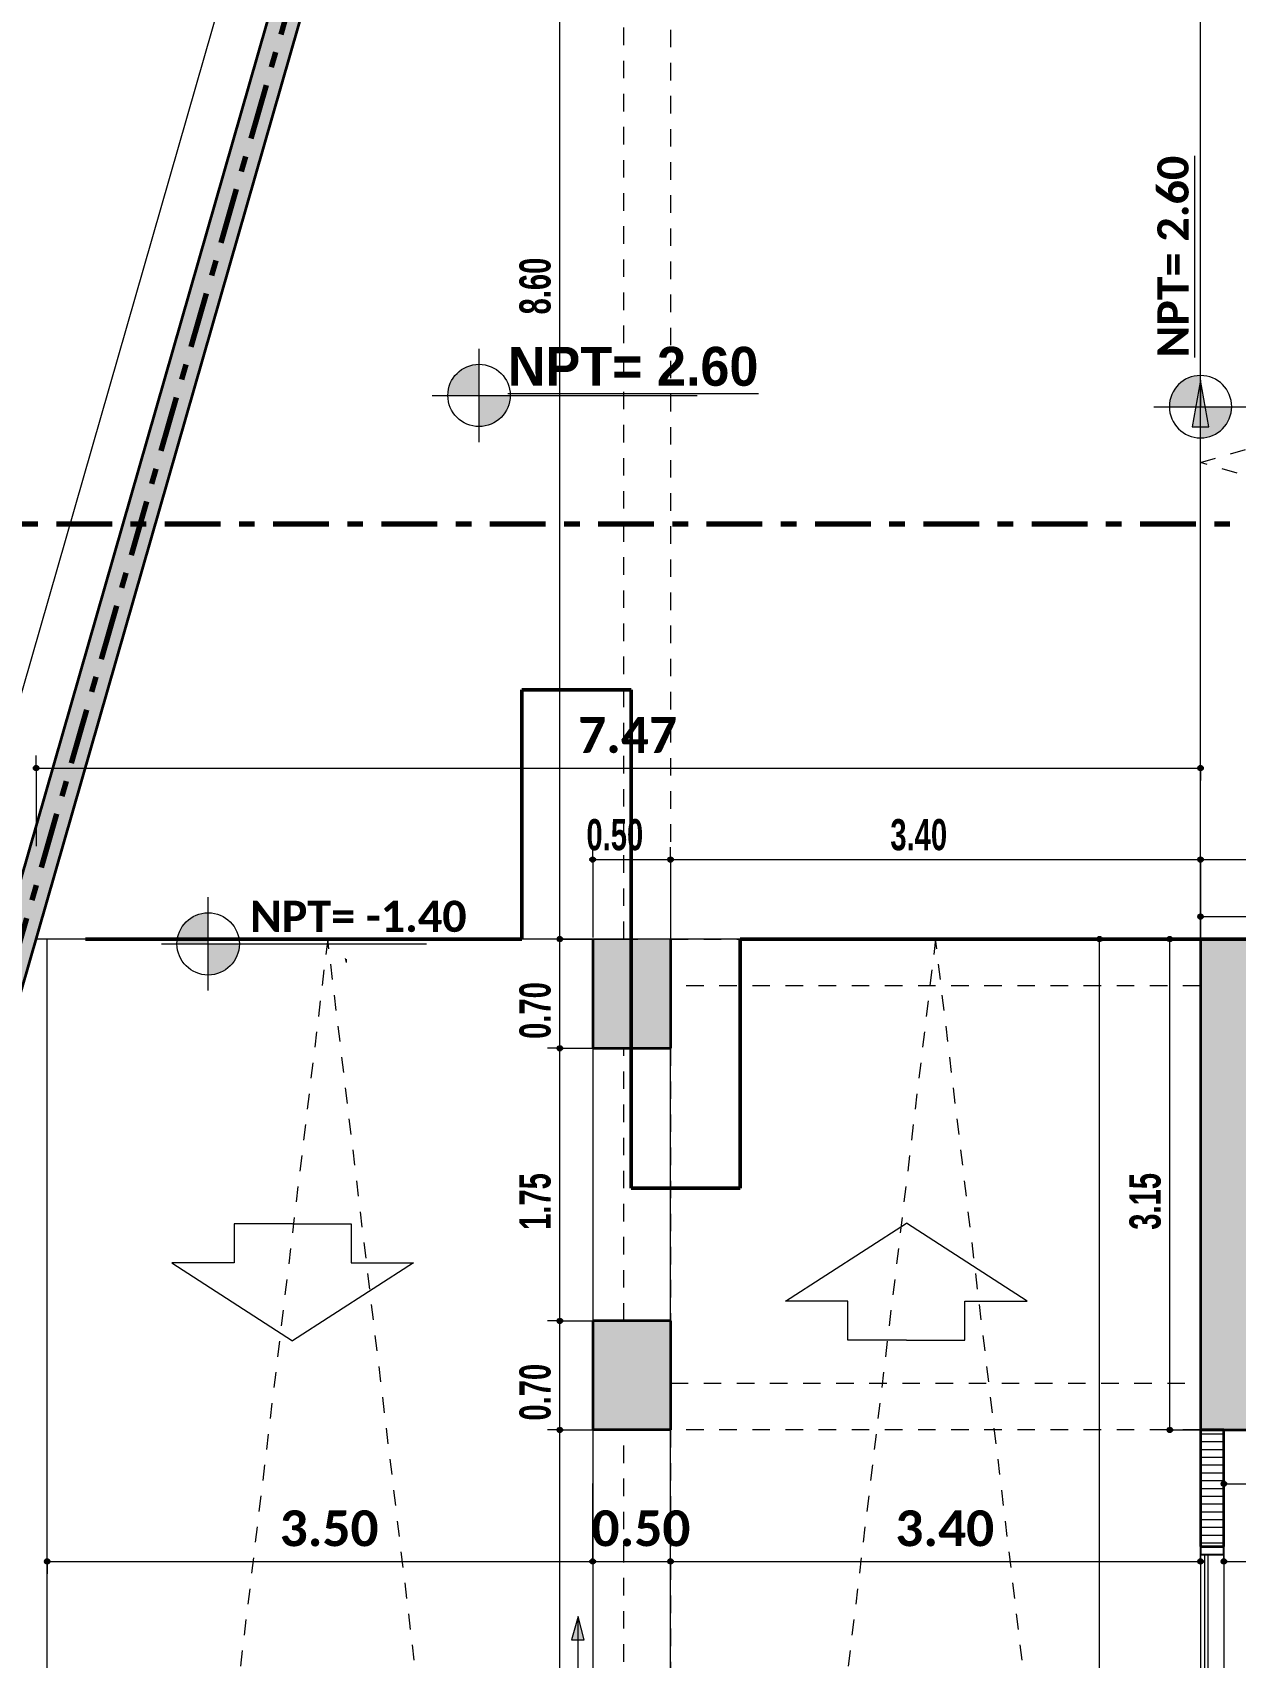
# Model space of a CAD drawing. Header units: metres. Extents: x -144 to 1000, y -717 to 29.
# Drawn here: x 218.3 to 226.02, y -561.88 to -551.45 of the extents above; entities that cross this region are included whole.
import ezdxf

# ---------------------------------------------------------------- set-up
doc = ezdxf.new("R2010")
doc.units = ezdxf.units.M
for name, pattern in [('Basculante', [0.11625, 0.075, -0.04125]), ('basculante modificado', [0.18, 0.1125, -0.0675]), ('Dash Dot 3_16_', [0.595313, 0.357187, -0.119063, 0, -0.119063])]:
    doc.linetypes.add(name, pattern=pattern)
doc.layers.get('0').update_dxf_attribs({"color": 1})
for name, color, linetype, lineweight in [('A-ANNO-DIMS', 1, 'Continuous', 9), ('A-DETL', 1, 'Continuous', 9), ('A-DETL-GENF', 1, 'Continuous', 9), ('A-DETL-THIN', 1, 'Continuous', 9), ('A-FLOR', 2, 'Continuous', 9), ('A-GLAZ-CURT', 1, 'Continuous', 9), ('A-GLAZ-CWMG', 1, 'Continuous', 9), ('A-WALL', 4, 'Continuous', 9), ('G-ANNO-DIMS', 1, 'Continuous', 9), ('G-ANNO-SYMB', 1, 'Continuous', 9), ('S-COLS', 7, 'Continuous', 9)]:
    doc.layers.add(name, color=color, linetype=linetype, lineweight=lineweight)
doc.layers.add('A-WALL-PATT', color=7, linetype='Continuous', lineweight=35, true_color=0x9c9c9c)
doc.styles.add('Britannic Bold_B', font='', dxfattribs={"width": 0.7})
doc.styles.add('Britannic Bold_B_3', font='', dxfattribs={"width": 0.7})
doc.styles.add('Calibri_B', font='calibrib.ttf', dxfattribs={"height": 0.165})
doc.styles.add('Calibri_B_8', font='calibrib.ttf', dxfattribs={"height": 0.9})
doc.styles.get('Britannic Bold_B').set_extended_font_data('Britannic Bold', bold=True)
doc.styles.get('Britannic Bold_B_3').set_extended_font_data('Britannic Bold', bold=True)

# ---------------------------------------------------------------- blocks, each defined once
blk = doc.blocks.new('W')
at = {"layer": 'A-ANNO-DIMS', "lineweight": 25, "true_color": 0x004080}
h = blk.add_hatch(color=156, dxfattribs=at)
edge = h.paths.add_edge_path()
edge.add_arc((215.828, -494.658), 0.015, 0, 360)
h = blk.add_hatch(color=156, dxfattribs=at)
edge = h.paths.add_edge_path()
edge.add_arc((223.299, -494.658), 0.015, 0, 360)
at = {"layer": 'A-ANNO-DIMS', "lineweight": 25, "true_color": 0x00592d}
h = blk.add_hatch(color=118, dxfattribs=at)
edge = h.paths.add_edge_path()
edge.add_arc((219.399, -495.245), 0.015, 0, 360)
h = blk.add_hatch(color=118, dxfattribs=at)
edge = h.paths.add_edge_path()
edge.add_arc((219.899, -495.245), 0.015, 0, 360)
h = blk.add_hatch(color=118, dxfattribs=at)
edge = h.paths.add_edge_path()
edge.add_arc((219.899, -495.245), 0.015, 0, 360)
h = blk.add_hatch(color=118, dxfattribs=at)
edge = h.paths.add_edge_path()
edge.add_arc((223.299, -495.245), 0.015, 0, 360)
h = blk.add_hatch(color=118, dxfattribs=at)
edge = h.paths.add_edge_path()
edge.add_arc((223.299, -495.245), 0.015, 0, 360)
at = {"layer": 'A-ANNO-DIMS', "lineweight": 25, "true_color": 0x004080}
h = blk.add_hatch(color=156, dxfattribs=at)
edge = h.paths.add_edge_path()
edge.add_arc((223.299, -495.611), 0.015, 0, 360)
at = {"layer": 'A-ANNO-DIMS', "lineweight": 25, "true_color": 0x00592d}
h = blk.add_hatch(color=118, dxfattribs=at)
edge = h.paths.add_edge_path()
edge.add_arc((219.189, -495.755), 0.015, 0, 360)
h = blk.add_hatch(color=118, dxfattribs=at)
edge = h.paths.add_edge_path()
edge.add_arc((219.189, -495.755), 0.015, 0, 360)
at = {"layer": 'A-ANNO-DIMS', "lineweight": 25, "true_color": 0x004080}
h = blk.add_hatch(color=156, dxfattribs=at)
edge = h.paths.add_edge_path()
edge.add_arc((222.65, -495.755), 0.015, 0, 360)
at = {"layer": 'A-ANNO-DIMS', "lineweight": 25, "true_color": 0x00592d}
h = blk.add_hatch(color=118, dxfattribs=at)
edge = h.paths.add_edge_path()
edge.add_arc((223.103, -495.755), 0.015, 0, 360)
h = blk.add_hatch(color=118, dxfattribs=at)
edge = h.paths.add_edge_path()
edge.add_arc((219.189, -496.456), 0.015, 0, 360)
h = blk.add_hatch(color=118, dxfattribs=at)
edge = h.paths.add_edge_path()
edge.add_arc((219.189, -496.456), 0.015, 0, 360)
h = blk.add_hatch(color=118, dxfattribs=at)
edge = h.paths.add_edge_path()
edge.add_arc((219.189, -498.206), 0.015, 0, 360)
h = blk.add_hatch(color=118, dxfattribs=at)
edge = h.paths.add_edge_path()
edge.add_arc((219.189, -498.206), 0.015, 0, 360)
h = blk.add_hatch(color=118, dxfattribs=at)
edge = h.paths.add_edge_path()
edge.add_arc((219.189, -498.906), 0.015, 0, 360)
h = blk.add_hatch(color=118, dxfattribs=at)
edge = h.paths.add_edge_path()
edge.add_arc((219.189, -498.906), 0.015, 0, 360)
h = blk.add_hatch(color=118, dxfattribs=at)
edge = h.paths.add_edge_path()
edge.add_arc((223.103, -498.906), 0.015, 0, 360)
at = {"layer": 'A-ANNO-DIMS', "lineweight": 25}
h = blk.add_hatch(color=256, dxfattribs=at)
edge = h.paths.add_edge_path()
edge.add_arc((223.449, -499.251), 0.015, 0, 360)
at = {"layer": 'A-ANNO-DIMS', "lineweight": 25, "true_color": 0x004080}
h = blk.add_hatch(color=156, dxfattribs=at)
edge = h.paths.add_edge_path()
edge.add_arc((215.899, -499.75), 0.015, 0, 360)
h = blk.add_hatch(color=156, dxfattribs=at)
edge = h.paths.add_edge_path()
edge.add_arc((219.399, -499.75), 0.015, 0, 360)
h = blk.add_hatch(color=156, dxfattribs=at)
edge = h.paths.add_edge_path()
edge.add_arc((219.399, -499.75), 0.015, 0, 360)
h = blk.add_hatch(color=156, dxfattribs=at)
edge = h.paths.add_edge_path()
edge.add_arc((219.899, -499.75), 0.015, 0, 360)
h = blk.add_hatch(color=156, dxfattribs=at)
edge = h.paths.add_edge_path()
edge.add_arc((219.899, -499.75), 0.015, 0, 360)
h = blk.add_hatch(color=156, dxfattribs=at)
edge = h.paths.add_edge_path()
edge.add_arc((223.299, -499.75), 0.015, 0, 360)
at = {"layer": 'A-ANNO-DIMS', "lineweight": 25}
h = blk.add_hatch(color=256, dxfattribs=at)
edge = h.paths.add_edge_path()
edge.add_arc((223.449, -499.75), 0.015, 0, 360)
at = {"layer": 'A-WALL-PATT', "true_color": 0x747474}
for points in [[(215.828, -495.755), (218.69, -485.798), (218.473, -485.826), (215.62, -495.755)], [(212.266, -508.149), (215.828, -495.755), (215.62, -495.755), (212.074, -508.094)]]:
    blk.add_hatch(color=8, dxfattribs=at).paths.add_polyline_path(points)
at = {"layer": 'G-ANNO-DIMS'}
h = blk.add_hatch(color=256, dxfattribs=at)
edge = h.paths.add_edge_path()
edge.add_line((218.67, -492.266), (218.47, -492.266))
edge.add_arc((218.67, -492.266), 0.2, 90, 180, ccw=False)
edge.add_line((218.67, -492.066), (218.67, -492.266))
at = {"layer": 'G-ANNO-DIMS', "extrusion": (0, 0, -1)}
h = blk.add_hatch(color=256, dxfattribs=at)
edge = h.paths.add_edge_path()
edge.add_line((-223.299, -492.338), (-223.299, -492.138))
edge.add_arc((-223.299, -492.338), 0.2, 360, 450, ccw=False)
edge.add_line((-223.099, -492.338), (-223.299, -492.338))
at = {"layer": 'G-ANNO-DIMS', "true_color": 0x0000ff}
blk.add_hatch(color=5, dxfattribs=at).paths.add_polyline_path([(223.299, -492.168), (223.246, -492.468), (223.352, -492.468)])
at = {"layer": 'G-ANNO-DIMS'}
h = blk.add_hatch(color=256, dxfattribs=at)
edge = h.paths.add_edge_path()
edge.add_line((218.67, -492.266), (218.87, -492.266))
edge.add_arc((218.67, -492.266), 0.2, 270, 360, ccw=False)
edge.add_line((218.67, -492.466), (218.67, -492.266))
at = {"layer": 'G-ANNO-DIMS', "extrusion": (0, 0, -1)}
h = blk.add_hatch(color=256, dxfattribs=at)
edge = h.paths.add_edge_path()
edge.add_line((-223.299, -492.338), (-223.299, -492.538))
edge.add_arc((-223.299, -492.338), 0.2, 180, 270, ccw=False)
edge.add_line((-223.499, -492.338), (-223.299, -492.338))
at = {"layer": 'G-ANNO-DIMS'}
h = blk.add_hatch(color=256, dxfattribs=at)
edge = h.paths.add_edge_path()
edge.add_line((216.932, -495.786), (216.732, -495.786))
edge.add_arc((216.932, -495.786), 0.2, 90, 180, ccw=False)
edge.add_line((216.932, -495.586), (216.932, -495.786))
h = blk.add_hatch(color=256, dxfattribs=at)
edge = h.paths.add_edge_path()
edge.add_line((216.932, -495.786), (217.132, -495.786))
edge.add_arc((216.932, -495.786), 0.2, 270, 360, ccw=False)
edge.add_line((216.932, -495.986), (216.932, -495.786))
blk.add_hatch(color=256, dxfattribs=at).paths.add_polyline_path([(219.305, -500.103), (219.264, -500.253), (219.345, -500.253)])
at = {"layer": 'S-COLS', "true_color": 0x5b5b5b}
h = blk.add_hatch(color=251, dxfattribs=at)
h.paths.add_polyline_path([(219.399, -506.606), (219.899, -506.606), (219.899, -505.706), (219.399, -505.706), (219.399, -506.241)])
h.paths.add_polyline_path([(237.699, -506.606), (237.699, -505.706), (237.199, -505.706), (237.199, -506.606)])
h.paths.add_polyline_path([(227.249, -506.606), (227.599, -506.606), (227.599, -505.706), (227.099, -505.706), (227.099, -506.606)])
h.paths.add_polyline_path([(227.099, -498.906), (227.599, -498.906), (227.599, -498.006), (227.099, -498.006), (227.099, -498.906)])
h.paths.add_polyline_path([(219.899, -498.906), (219.899, -498.206), (219.399, -498.206), (219.399, -498.906)])
h.paths.add_polyline_path([(237.299, -498.906), (237.699, -498.905), (237.699, -498.206), (237.299, -498.206), (237.299, -498.905)])
h.paths.add_polyline_path([(225.299, -498.906), (225.299, -498.906), (225.299, -498.406), (223.599, -498.406), (223.599, -496.256), (225.299, -496.256), (225.299, -495.756), (223.299, -495.756), (223.299, -498.906)])
h.paths.add_polyline_path([(233.899, -498.906), (233.899, -495.756), (233.399, -495.756), (233.399, -498.906), (233.899, -498.906)])
h.paths.add_polyline_path([(227.599, -496.656), (227.599, -495.756), (227.099, -495.756), (227.099, -496.656)])
h.paths.add_polyline_path([(219.399, -496.456), (219.899, -496.456), (219.899, -495.755), (219.399, -495.755)])
h.paths.add_polyline_path([(237.299, -496.456), (237.699, -496.456), (237.699, -495.755), (237.299, -495.756)])
h.paths.add_polyline_path([(237.199, -487.756), (237.699, -487.756), (237.699, -486.856), (237.199, -486.856)])
at = {"layer": 'A-ANNO-DIMS', "color": 5, "true_color": 0x0000ff}
blk.add_line((211.222, -509.877), (218.203, -485.586), dxfattribs=at)
at = {"layer": 'A-ANNO-DIMS', "color": 118, "true_color": 0x00592d}
for p, q in [((219.189, -495.755), (219.189, -487.156)), ((219.399, -495.245), (219.399, -495.165)), ((219.899, -495.245), (219.899, -495.165)), ((219.899, -495.245), (219.899, -495.165)), ((223.299, -495.245), (223.299, -495.165)), ((223.299, -495.245), (223.299, -495.165)), ((219.399, -495.245), (219.899, -495.245)), ((219.399, -495.245), (219.399, -495.745)), ((219.899, -495.245), (223.299, -495.245)), ((219.899, -495.245), (219.899, -495.745)), ((219.899, -495.245), (219.899, -495.745)), ((223.299, -495.245), (223.299, -495.745)), ((223.299, -495.245), (225.299, -495.245)), ((223.299, -495.245), (223.299, -495.745)), ((219.189, -495.755), (219.109, -495.755)), ((219.189, -495.755), (219.109, -495.755)), ((219.189, -496.456), (219.189, -495.755)), ((219.189, -495.755), (219.689, -495.755)), ((219.189, -495.755), (219.689, -495.755)), ((223.103, -495.755), (223.023, -495.755)), ((223.103, -498.906), (223.103, -495.755)), ((223.103, -495.755), (223.603, -495.755)), ((219.189, -496.456), (219.109, -496.456)), ((219.189, -496.456), (219.109, -496.456)), ((219.189, -498.206), (219.189, -496.456)), ((219.189, -496.456), (219.689, -496.456)), ((219.189, -496.456), (219.689, -496.456)), ((219.189, -498.206), (219.109, -498.206)), ((219.189, -498.206), (219.109, -498.206)), ((219.189, -498.906), (219.189, -498.206)), ((219.189, -498.206), (219.689, -498.206)), ((219.189, -498.206), (219.689, -498.206)), ((219.189, -498.906), (219.109, -498.906)), ((219.189, -498.906), (219.109, -498.906)), ((219.189, -505.706), (219.189, -498.906)), ((219.189, -498.906), (219.689, -498.906)), ((219.189, -498.906), (219.689, -498.906)), ((223.103, -498.906), (223.023, -498.906)), ((223.103, -498.906), (223.603, -498.906))]:
    blk.add_line(p, q, dxfattribs=at)
at = {"layer": 'A-ANNO-DIMS', "color": 156, "true_color": 0x004080}
for p, q in [((223.299, -494.658), (223.299, -494.158)), ((215.828, -494.658), (215.828, -494.578)), ((215.828, -494.658), (223.299, -494.658)), ((215.828, -494.658), (215.828, -495.158)), ((223.299, -494.658), (223.299, -494.738)), ((223.299, -495.611), (223.299, -495.111)), ((223.299, -495.611), (233.899, -495.611)), ((223.299, -495.611), (223.299, -495.691)), ((222.65, -495.755), (222.15, -495.755)), ((222.65, -510.015), (222.65, -495.755)), ((222.65, -495.755), (222.73, -495.755)), ((215.899, -499.75), (215.899, -499.25)), ((219.399, -499.75), (219.399, -499.25)), ((219.399, -499.75), (219.399, -499.25)), ((219.899, -499.75), (219.899, -499.25)), ((219.899, -499.75), (219.899, -499.25)), ((223.299, -499.75), (223.299, -499.25)), ((215.899, -499.75), (219.399, -499.75)), ((215.899, -499.75), (215.899, -499.83)), ((219.399, -499.75), (219.399, -499.83)), ((219.399, -499.75), (219.899, -499.75)), ((219.399, -499.75), (219.399, -499.83)), ((219.899, -499.75), (219.899, -499.83)), ((219.899, -499.75), (223.299, -499.75)), ((219.899, -499.75), (219.899, -499.83)), ((223.299, -499.75), (223.299, -499.83))]:
    blk.add_line(p, q, dxfattribs=at)
at = {"layer": 'A-ANNO-DIMS'}
for p, q in [((223.449, -499.251), (223.449, -499.001)), ((223.449, -499.251), (225.599, -499.251)), ((223.449, -499.251), (223.449, -499.331)), ((223.449, -499.75), (223.449, -499.67)), ((223.449, -499.75), (227.099, -499.75)), ((223.449, -499.75), (223.449, -500))]:
    blk.add_line(p, q, dxfattribs=at)
at = {"layer": 'A-ANNO-DIMS', "color": 156, "lineweight": 25, "true_color": 0x004080}
for centre in [(215.828, -494.658), (223.299, -494.658), (223.299, -495.611), (222.65, -495.755), (215.899, -499.75), (219.399, -499.75), (219.399, -499.75), (219.899, -499.75), (219.899, -499.75), (223.299, -499.75)]:
    blk.add_circle(centre, 0.015, dxfattribs=at)
at = {"layer": 'A-ANNO-DIMS', "color": 118, "lineweight": 25, "true_color": 0x00592d}
for centre in [(219.399, -495.245), (219.899, -495.245), (219.899, -495.245), (223.299, -495.245), (223.299, -495.245), (219.189, -495.755), (219.189, -495.755), (223.103, -495.755), (219.189, -496.456), (219.189, -496.456), (219.189, -498.206), (219.189, -498.206), (219.189, -498.906), (219.189, -498.906), (223.103, -498.906)]:
    blk.add_circle(centre, 0.015, dxfattribs=at)
at = {"layer": 'A-ANNO-DIMS', "lineweight": 25}
for centre in [(223.449, -499.251), (223.449, -499.75)]:
    blk.add_circle(centre, 0.015, dxfattribs=at)
at = {"layer": 'A-DETL', "color": 7, "linetype": 'Dash Dot 3_16_', "lineweight": 70}
blk.add_line((211.638, -509.997), (218.619, -485.705), dxfattribs=at)
at = {"layer": 'A-DETL', "color": 7, "linetype": 'basculante modificado'}
for p, q in [((219.599, -495.755), (219.599, -487.156)), ((219.899, -487.156), (219.899, -495.756)), ((219.899, -495.756), (223.299, -495.756)), ((223.299, -496.056), (219.899, -496.056)), ((219.599, -498.205), (219.599, -496.456)), ((219.899, -496.456), (219.899, -498.205)), ((219.899, -498.606), (223.299, -498.606)), ((219.599, -505.706), (219.599, -498.906)), ((223.299, -498.906), (219.899, -498.906)), ((219.899, -498.906), (219.899, -505.706))]:
    blk.add_line(p, q, dxfattribs=at)
at = {"layer": 'A-DETL', "color": 9, "linetype": 'Basculante', "true_color": 0xc0c0c0}
for p, q in [((223.299, -492.697), (233.899, -489.637)), ((233.899, -495.799), (223.299, -492.697)), ((217.699, -495.755), (215.999, -509.916)), ((219.399, -509.916), (217.699, -495.755)), ((221.599, -495.755), (219.899, -509.916)), ((223.299, -509.916), (221.599, -495.755))]:
    blk.add_line(p, q, dxfattribs=at)
at = {"layer": 'A-DETL', "color": 7, "lineweight": 50}
for p, q in [((218.945, -495.755), (218.945, -494.155)), ((218.945, -494.155), (219.645, -494.155)), ((219.645, -494.155), (219.645, -497.355)), ((216.145, -495.755), (218.945, -495.755)), ((220.345, -497.355), (220.345, -495.755)), ((220.345, -495.755), (223.745, -495.755)), ((219.645, -497.355), (220.345, -497.355))]:
    blk.add_line(p, q, dxfattribs=at)
at = {"layer": 'A-DETL-GENF'}
for p, q in [((217.474, -497.584), (217.099, -497.584)), ((217.099, -497.584), (217.099, -497.834)), ((217.474, -497.584), (217.849, -497.584)), ((217.849, -497.584), (217.849, -497.834)), ((220.637, -498.079), (221.412, -497.579)), ((222.187, -498.079), (221.412, -497.579)), ((217.099, -497.834), (216.699, -497.834)), ((216.699, -497.834), (217.474, -498.334)), ((218.249, -497.834), (217.474, -498.334)), ((217.849, -497.834), (218.249, -497.834)), ((221.037, -498.079), (220.637, -498.079)), ((221.037, -498.329), (221.037, -498.079)), ((221.787, -498.329), (221.787, -498.079)), ((221.787, -498.079), (222.187, -498.079)), ((221.412, -498.329), (221.037, -498.329)), ((221.412, -498.329), (221.787, -498.329))]:
    blk.add_line(p, q, dxfattribs=at)
at = {"layer": 'A-DETL-THIN'}
for p, q in [((217.82, -495.905), (217.814, -495.881)), ((217.82, -495.905), (217.82, -495.885)), ((219.399, -496.456), (219.399, -498.205)), ((219.899, -496.456), (219.399, -496.456)), ((219.899, -498.205), (219.899, -496.456)), ((219.399, -498.205), (219.899, -498.205)), ((219.399, -498.905), (219.399, -505.706)), ((219.899, -498.905), (219.399, -498.905)), ((219.899, -505.706), (219.899, -498.905))]:
    blk.add_line(p, q, dxfattribs=at)
at = {"layer": 'A-FLOR'}
for p, q in [((223.299, -495.755), (223.299, -485.205)), ((237.299, -495.755), (215.828, -495.755)), ((215.899, -505.015), (215.899, -495.755)), ((223.299, -495.755), (223.299, -510.106)), ((223.449, -499.905), (223.449, -500.506))]:
    blk.add_line(p, q, dxfattribs=at)
at = {"layer": 'A-GLAZ-CURT', "lineweight": 15}
for p, q in [((223.349, -499.705), (223.324, -499.705)), ((223.324, -499.705), (223.324, -500.964)), ((223.349, -500.964), (223.349, -499.705))]:
    blk.add_line(p, q, dxfattribs=at)
at = {"layer": 'A-GLAZ-CWMG', "lineweight": 25, "extrusion": (0, 0, -1)}
for p, q in [((223.449, -499.655), (223.299, -499.655)), ((223.299, -499.655), (223.299, -499.705)), ((223.299, -499.705), (223.449, -499.705)), ((223.449, -499.705), (223.449, -499.655))]:
    blk.add_line(p, q, dxfattribs=at)
at = {"layer": 'A-GLAZ-CWMG'}
for p, q in [((223.299, -499.705), (223.299, -500.964)), ((223.449, -499.705), (223.449, -499.905))]:
    blk.add_line(p, q, dxfattribs=at)
at = {"layer": 'A-WALL', "lineweight": 35}
for p, q in [((212.074, -508.094), (218.534, -485.617)), ((212.266, -508.149), (218.69, -485.798)), ((223.299, -498.905), (223.299, -499.655)), ((223.449, -498.905), (223.299, -498.905)), ((223.449, -499.655), (223.449, -498.905)), ((223.299, -499.655), (223.449, -499.655))]:
    blk.add_line(p, q, dxfattribs=at)
at = {"layer": 'A-WALL-PATT', "color": 8, "lineweight": 5, "true_color": 0x727272}
for p, q in [((223.299, -498.931), (223.449, -498.931)), ((223.299, -498.981), (223.449, -498.981)), ((223.299, -499.031), (223.449, -499.031)), ((223.299, -499.081), (223.449, -499.081)), ((223.299, -499.131), (223.449, -499.131)), ((223.299, -499.181), (223.449, -499.181)), ((223.299, -499.231), (223.449, -499.231)), ((223.299, -499.281), (223.449, -499.281)), ((223.299, -499.331), (223.449, -499.331)), ((223.299, -499.381), (223.449, -499.381)), ((223.299, -499.431), (223.449, -499.431)), ((223.299, -499.481), (223.449, -499.481)), ((223.299, -499.531), (223.449, -499.531)), ((223.299, -499.581), (223.449, -499.581)), ((223.299, -499.631), (223.449, -499.631))]:
    blk.add_line(p, q, dxfattribs=at)
at = {"layer": 'G-ANNO-DIMS', "extrusion": (0, 0, -1)}
for p, q in [((223.299, -492.638), (223.299, -490.938)), ((222.999, -492.338), (223.599, -492.338))]:
    blk.add_line(p, q, dxfattribs=at)
at = {"layer": 'G-ANNO-DIMS'}
for p, q in [((218.67, -492.566), (218.67, -491.966)), ((218.37, -492.266), (220.07, -492.266)), ((216.932, -496.086), (216.932, -495.486)), ((216.632, -495.786), (218.332, -495.786)), ((219.305, -500.103), (219.264, -500.253)), ((219.345, -500.253), (219.305, -500.103)), ((219.305, -502.603), (219.305, -500.103)), ((219.264, -500.253), (219.345, -500.253))]:
    blk.add_line(p, q, dxfattribs=at)
at = {"layer": 'G-ANNO-DIMS', "color": 5, "true_color": 0x0000ff}
for p, q in [((223.299, -492.168), (223.246, -492.468)), ((223.352, -492.468), (223.299, -492.168)), ((223.299, -492.168), (223.299, -492.338)), ((223.246, -492.468), (223.352, -492.468))]:
    blk.add_line(p, q, dxfattribs=at)
at = {"layer": 'G-ANNO-DIMS'}
for centre in [(218.67, -492.266), (216.932, -495.786)]:
    blk.add_circle(centre, 0.2, dxfattribs=at)
at = {"layer": 'G-ANNO-DIMS', "extrusion": (0, 0, -1)}
blk.add_circle((-223.299, -492.338), 0.2, dxfattribs=at)
at = {"layer": 'G-ANNO-SYMB', "linetype": 'Dash Dot 3_16_', "lineweight": 70}
blk.add_line((215.263, -493.091), (224.405, -493.091), dxfattribs=at)
at = {"layer": 'S-COLS', "lineweight": 35}
for p, q in [((219.399, -495.755), (219.399, -496.456)), ((219.899, -495.755), (219.899, -496.456)), ((225.299, -495.756), (223.299, -495.756)), ((223.299, -495.756), (223.299, -498.906)), ((219.399, -496.456), (219.899, -496.456)), ((219.899, -498.206), (219.399, -498.206)), ((219.399, -498.206), (219.399, -498.906)), ((219.899, -498.206), (219.899, -498.906)), ((219.899, -498.906), (219.399, -498.906)), ((223.299, -498.906), (225.299, -498.906))]:
    blk.add_line(p, q, dxfattribs=at)
at = {"layer": 'A-ANNO-DIMS', "color": 118, "true_color": 0x00592d, "char_height": 0.2, "width": 0.69614, "attachment_point": 1, "rotation": 90, "line_spacing_factor": 1.000203, "style": 'Britannic Bold_B_3'}
for s, insert in [('8.60', (218.929, -491.746)), ('0.70', (218.929, -496.396)), ('1.75', (218.929, -497.622)), ('3.15', (222.843, -497.621)), ('0.70', (218.929, -498.846))]:
    blk.add_mtext(s, dxfattribs=dict(at, insert=insert))
at = {"layer": 'A-ANNO-DIMS', "color": 156, "true_color": 0x004080, "char_height": 0.23, "width": 0.61793, "attachment_point": 1, "line_spacing_factor": 1.158048, "style": 'Calibri_B_8'}
for s, insert in [('7.47', (219.306, -494.33)), ('3.50', (217.391, -499.422)), ('0.50', (219.392, -499.422)), ('3.40', (221.341, -499.422))]:
    blk.add_mtext(s, dxfattribs=dict(at, insert=insert))
at = {"layer": 'A-ANNO-DIMS', "color": 118, "true_color": 0x00592d, "char_height": 0.2, "width": 0.69614, "attachment_point": 1, "line_spacing_factor": 1.000203, "style": 'Britannic Bold_B_3'}
for s, insert in [('0.50', (219.359, -494.985)), ('3.40', (221.309, -494.985))]:
    blk.add_mtext(s, dxfattribs=dict(at, insert=insert))
at = {"layer": 'G-ANNO-DIMS', "color": 5, "true_color": 0x0000ff, "style": 'Calibri_B'}
blk.add_text('%%UNPT= 2.60', height=0.2, rotation=90, dxfattribs=at).set_placement((223.222, -492.022))
at = {"layer": 'G-ANNO-DIMS', "style": 'Britannic Bold_B'}
blk.add_text('%%UNPT= 2.60', height=0.25, dxfattribs=at).set_placement((218.855, -492.204))
at = {"layer": 'G-ANNO-DIMS', "color": 5, "true_color": 0x0000ff, "style": 'Calibri_B'}
blk.add_text('%%UNPT= -1.40', height=0.2, dxfattribs=at).set_placement((217.201, -495.709))

msp = doc.modelspace()

# ---------------------------------------------------------------- block references
at = {"color": 3}
msp.add_blockref('W', (2.499, -61.518), dxfattribs=at)

doc.saveas('drawing.dxf')
